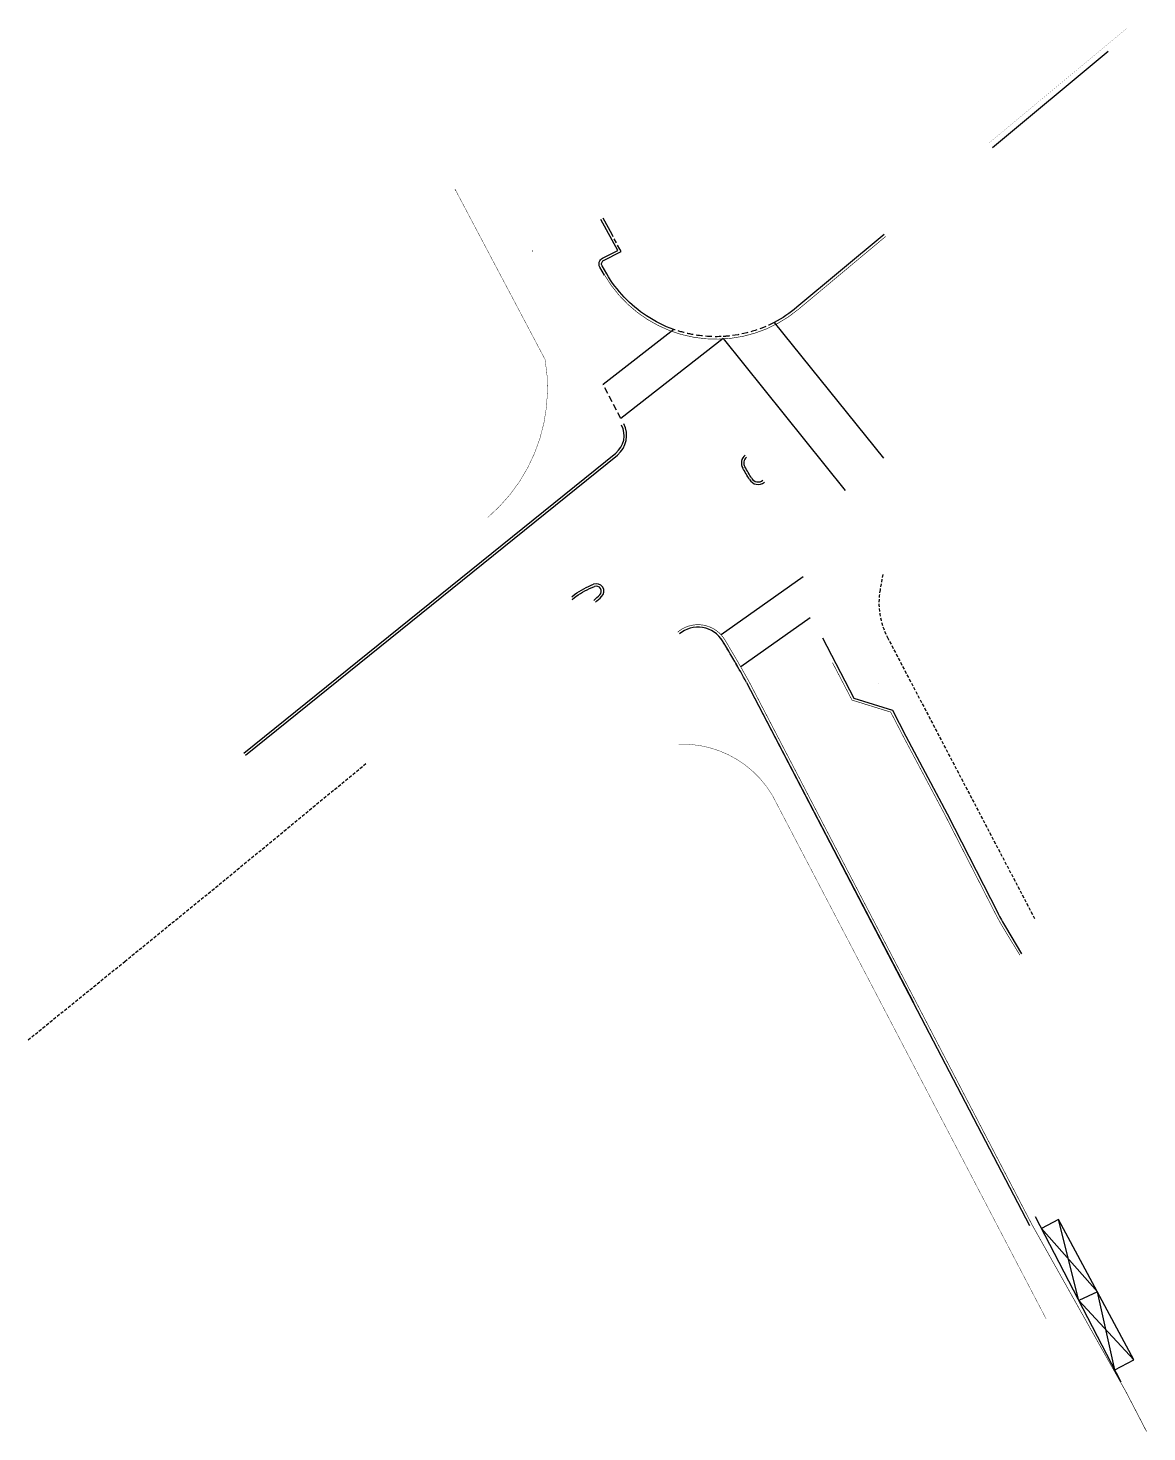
# Model space of a CAD drawing. Extents: x 190084 to 190174, y 665301 to 665413.
import ezdxf

# ---------------------------------------------------------------- set-up
doc = ezdxf.new("R2010")
doc.units = 0
doc.header["$MEASUREMENT"] = 0
for name, pattern in [('DASHED', [0.75, 0.5, -0.25]), ('DASHED2', [0.375, 0.25, -0.125]), ('HIDDEN', [0.375, 0.25, -0.125])]:
    doc.linetypes.add(name, pattern=pattern)
for name, color, linetype in [('0-mavar hatzya', 1, 'Continuous'), ('HW-CURB', 11, 'Continuous'), ('HW-CURB-GRDN', 134, 'DASHED2'), ('HW-CURB-ILND', 3, 'Continuous'), ('HW-CURB-IN', 1, 'Continuous'), ('M2204', 9, 'Continuous'), ('M2519', 254, 'Continuous'), ('TR-CURB-FLAT-IN', 2, 'DASHED2')]:
    doc.layers.add(name, color=color, linetype=linetype)
doc.layers.add('sup_ART', color=2, linetype='Continuous', plot=False)

msp = doc.modelspace()

# ---------------------------------------------------------------- linework, layer by layer
at = {"layer": '0-mavar hatzya'}
for points in [[(190135.94, 665388.87), (190130.3, 665384.47)], [(190143.97, 665389.43), (190152.71, 665378.57)], [(190139.88, 665388.14), (190131.71, 665381.76)], [(190139.88, 665388.14), (190149.65, 665375.99)], [(190146.29, 665369.08), (190139.72, 665364.45)], [(190146.86, 665365.81), (190141.3, 665361.89)]]:
    msp.add_lwpolyline(points, dxfattribs=at)
at = {"layer": 'HW-CURB'}
for points in [[(190161.43, 665403.43), (190170.69, 665411.12)], [(190101.68, 665354.83), (190131.43, 665378.83)]]:
    msp.add_lwpolyline(points, dxfattribs=at)
at = {"layer": 'HW-CURB', "linetype": 'Continuous'}
for points, format in [([(190130.41, 665393.22), (190130.03, 665393.86, -0.428171), (190130.24, 665394.56), (190131.46, 665395.19), (190130.12, 665397.67)], "xyb"), ([(190152.88, 665396.3, 0.05, 0.05, 0), (190145.91, 665390.48, 0.05, 0.05, -0.46469), (190130.41, 665393.22, 0, 0, 0)], "xyseb")]:
    msp.add_lwpolyline(points, format=format, dxfattribs=at)
at = {"layer": 'HW-CURB'}
for points in [[(190131.43, 665378.83, 0.35882), (190131.94, 665381.33)], [(190127.78, 665367.5), (190128, 665367.69, -0.054167), (190129.53, 665368.5, -0.054167)], [(190130.17, 665367.51, 0.820448), (190129.53, 665368.5)], [(190129.67, 665367.06, 0.016735), (190130.17, 665367.51)]]:
    msp.add_lwpolyline(points, format="xyb", dxfattribs=at)
at = {"layer": 'HW-CURB', "const_width": 0.05}
for points in [[(190141.94, 665360.75, 0.009909), (190140.02, 665364.06, 0.461332), (190136.26, 665364.67)], [(190153.29, 665358.28), (190154.33, 665356.27), (190157.63, 665350.06), (190161.63, 665342.23, 0.018556), (190162.35, 665340.93), (190163.63, 665338.83)]]:
    msp.add_lwpolyline(points, format="xyb", dxfattribs=at)
for points in [[(190148.64, 665362.22), (190150.2, 665359.23)], [(190141.94, 665360.75), (190155.28, 665335.16), (190164.58, 665317.31), (190172.13, 665303.88), (190173.76, 665300.74)], [(190150.21, 665359.23), (190153.3, 665358.27)]]:
    msp.add_lwpolyline(points, dxfattribs=at)
at = {"layer": 'HW-CURB-GRDN', "ltscale": 2}
msp.add_lwpolyline([(190118.5, 665399.99), (190118.48, 665400.03)], dxfattribs=at)
at = {"layer": 'HW-CURB-GRDN', "ltscale": 2, "const_width": 0.03}
for points in [[(190121.08, 665373.85, 0.264589), (190125.65, 665386.47), (190118.5, 665399.99)], [(190165.73, 665309.74), (190143.81, 665351.65, 0.272907), (190136.33, 665355.71)]]:
    msp.add_lwpolyline(points, format="xyb", dxfattribs=at)
at = {"layer": 'HW-CURB-GRDN'}
for points in [[(190152.65, 665369.27), (190152.44, 665368.05)], [(190153.03, 665364.25), (190164.81, 665341.75)]]:
    msp.add_lwpolyline(points, dxfattribs=at)
msp.add_lwpolyline([(190152.44, 665368.05, 0.164447), (190153.03, 665364.25)], format="xyb", dxfattribs=at)
at = {"layer": 'HW-CURB-ILND'}
for points in [[(190141.65, 665378.81, 0.375271), (190141.46, 665377.78)], [(190142, 665376.87, 0.000879), (190141.46, 665377.78)], [(190142, 665376.87, 0.45823), (190143.19, 665376.65)]]:
    msp.add_lwpolyline(points, format="xyb", dxfattribs=at)
at = {"layer": 'HW-CURB-IN', "linetype": 'DASHED', "const_width": 0.01}
msp.add_lwpolyline([(190161.14, 665403.77), (190172.19, 665412.96)], dxfattribs=at)
at = {"layer": 'HW-CURB-IN'}
for points in [[(190131.01, 665396.45), (190130.29, 665397.77)], [(190101.55, 665354.98), (190131.3, 665378.99)], [(190141.76, 665360.65), (190155.1, 665335.06), (190164.4, 665317.22)], [(190141.76, 665360.65), (190155.11, 665335.05)]]:
    msp.add_lwpolyline(points, dxfattribs=at)
for points in [[(190152.77, 665396.47), (190145.79, 665390.64, -0.054219), (190143.97, 665389.43, -0.054219)], [(190130.58, 665393.32), (190130.21, 665393.96, -0.428171), (190130.33, 665394.38), (190131.73, 665395.11), (190131.63, 665395.29)], [(190133.77, 665389.95, -0.116448), (190130.58, 665393.32)], [(190135.94, 665388.87, -0.060167), (190133.77, 665389.95)], [(190131.3, 665378.99, 0.35882), (190131.77, 665381.23)], [(190141.77, 665378.65, 0.375271), (190141.63, 665377.88)], [(190142.17, 665376.97, 0.000879), (190141.63, 665377.88)], [(190142.17, 665376.97, 0.45823), (190143.07, 665376.81)], [(190127.88, 665367.32), (190128.12, 665367.53, -0.053787), (190129.6, 665368.31, -0.053787)], [(190130.03, 665367.65, 0.820448), (190129.6, 665368.31)], [(190127.88, 665367.32, 0.004169), (190127.78, 665367.24)], [(190129.54, 665367.21, 0.016735), (190130.03, 665367.65)], [(190141.76, 665360.65, 0.009903), (190139.85, 665363.96, 0.461332), (190136.39, 665364.52)], [(190147.83, 665364.21), (190150.34, 665359.4), (190153.44, 665358.43), (190154.51, 665356.36), (190157.81, 665350.15), (190161.85, 665342.23, 0.016379), (190162.48, 665341.09), (190163.76, 665338.94)]]:
    msp.add_lwpolyline(points, format="xyb", dxfattribs=at)
at = {"layer": 'M2204', "color": 1, "linetype": 'Continuous'}
msp.add_lwpolyline([(190152.29, 665360.56), (190152.29, 665360.56)], dxfattribs=at)
at = {"layer": 'M2204', "linetype": 'HIDDEN'}
for points in [[(190100.14, 665344.94), (190111.37, 665354.2)], [(190092.03, 665338.33), (190100.14, 665344.94)], [(190084.3, 665332.06), (190092.03, 665338.33)]]:
    msp.add_lwpolyline(points, dxfattribs=at)
at = {"layer": 'M2204', "linetype": 'Continuous'}
msp.add_lwpolyline([(190164.85, 665317.94), (190171.7, 665304.71)], dxfattribs=at)
at = {"layer": 'M2519'}
for points in [[(190171.22, 665305.69), (190172.75, 665306.48), (190166.71, 665317.69), (190165.35, 665316.98), (190169.82, 665311.91), (190168.33, 665311.23), (190172.75, 665306.48)], [(190168.33, 665311.23), (190166.71, 665317.69)], [(190171.22, 665305.69), (190169.82, 665311.91)]]:
    msp.add_lwpolyline(points, dxfattribs=at)
at = {"layer": 'sup_ART'}
msp.add_lwpolyline([(190124.65, 665395.17), (190124.66, 665395.16)], dxfattribs=at)
at = {"layer": 'TR-CURB-FLAT-IN', "ltscale": 1.5, "flags": 128}
msp.add_lwpolyline([(190131.63, 665395.29), (190131.01, 665396.45)], dxfattribs=at)
at = {"layer": 'TR-CURB-FLAT-IN', "ltscale": 2, "flags": 128}
for points in [[(190139.74, 665388.3, -0.062662), (190137.23, 665388.51, -0.033211), (190135.94, 665388.87, -0.005738)], [(190143.97, 665389.43, -0.093071), (190140.4, 665388.35, -0.016235), (190139.74, 665388.3)], [(190141.13, 665361.77, 0.006564), (190139.85, 665363.96, 0.051781), (190139.56, 665364.33)]]:
    msp.add_lwpolyline(points, format="xyb", dxfattribs=at)
at = {"layer": 'TR-CURB-FLAT-IN', "ltscale": 2}
msp.add_lwpolyline([(190131.71, 665381.76), (190130.3, 665384.47)], dxfattribs=at)

doc.saveas('drawing.dxf')
